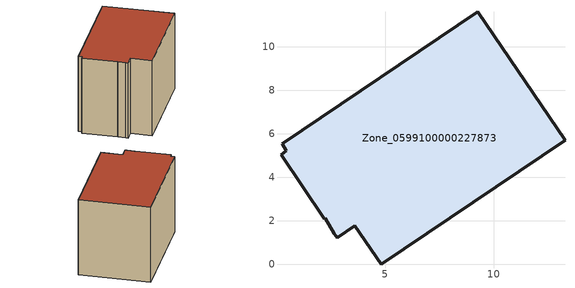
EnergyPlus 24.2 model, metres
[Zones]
Zone_0599100000227873
 floor ground (C_G): 4.83,0 3.62,1.79 2.79,1.23 2.67,1.42 2.26,2.12 2.21,2.09 0.22,5.04 0.46,5.22 0.27,5.55 9.26,11.62 13.26,5.7 z0
 wall outside (C_F): 3.62,1.79 4.83,0 13.26,5.7 9.26,11.62 0.27,5.55 0.46,5.22 0.22,5.04 2.21,2.09 2.26,2.12 2.67,1.42 2.79,1.23 3.62,1.79 z0:8.18
 roof outside (C_R): 0.46,5.22 0.22,5.04 2.21,2.09 2.26,2.12 2.67,1.42 2.79,1.23 3.62,1.79 4.83,0 13.26,5.7 9.26,11.62 0.27,5.55 z8.18
[BUILDING]
Pand.0599100000227873: North Axis=0; Terrain=City; Loads Convergence Tolerance Value=0.04; Temperature Convergence Tolerance Value=0.4; Solar Distribution=FullExterior; Maximum Number of Warmup Days=25; Minimum Number of Warmup Days=1
[Site:Location]
Rotterdam.The.Hague.AP_ZH_NLD Design_Conditions: Latitude=51.96; Longitude=4.45; Time Zone=1; Elevation=-4.5
[SITE:GROUNDTEMPERATURE:BUILDINGSURFACE]
18, 18, 18, 18, 18, 18, 18, 18, 18, 18, 18, 18
[MATERIAL] Thermal Absorptance=0.9; Solar Absorptance=0.7; Visible Absorptance=0.7
Name | Roughness | Thickness | Conductivity | Density | Specific Heat
G.TC.1975-1991 | MediumSmooth | 0.15 | 0.288461 | 540 | 1210
F.TC.1975-1991 | Rough | 0.3 | 0.230769 | 1920 | 840
R.TC.1975-1991 | MediumRough | 0.2 | 0.153846 | 1500 | 1000
[CONSTRUCTION]
C_G: G.TC.1975-1991
C_F: F.TC.1975-1991
C_R: R.TC.1975-1991
[ZONE]
Zone_0599100000227873: Type=1; Multiplier=1; Ceiling Height=Autocalculate; Volume=Autocalculate; Floor Area=autocalculate; Part of Total Floor Area=Yes
[ZONEINFILTRATION:DESIGNFLOWRATE]
Infil_Zone_0599100000227873: Zone or ZoneList or Space or SpaceList=Zone_0599100000227873; Schedule=AlwaysOn; Design Flow Rate Calculation Method=Flow/Area; Flow Rate per Floor Area=0.003; Constant Term Coefficient=1; Temperature Term Coefficient=0; Velocity Term Coefficient=0; Velocity Squared Term Coefficient=0
[HVACTEMPLATE:ZONE:IDEALLOADSAIRSYSTEM]
Zone_0599100000227873: Maximum Heating Supply Air Temperature=50; Minimum Cooling Supply Air Temperature=13; Maximum Heating Supply Air Humidity Ratio=0.0156; Minimum Cooling Supply Air Humidity Ratio=0.0077; Heating Limit=NoLimit; Cooling Limit=NoLimit; Dehumidification Control Type=ConstantSensibleHeatRatio; Cooling Sensible Heat Ratio=0.7; Dehumidification Setpoint=60; Humidification Control Type=None; Humidification Setpoint=30; Outdoor Air Method=None; Outdoor Air Flow Rate per Person=0.00944; Outdoor Air Flow Rate per Zone Floor Area=0; Outdoor Air Flow Rate per Zone=0; Demand Controlled Ventilation Type=None; Outdoor Air Economizer Type=NoEconomizer; Heat Recovery Type=None; Sensible Heat Recovery Effectiveness=0.7; Latent Heat Recovery Effectiveness=0.65
[ZONECONTROL:THERMOSTAT]
ThermostatControl_Zone_0599100000227873: Zone or ZoneList=Zone_0599100000227873; Control Type Schedule=DualSetpointControlType; Control 1=Thermostat_Zone_0599100000227873; Temperature Difference Between Cutout And Setpoint=0
[THERMOSTATSETPOINT:DUALSETPOINT]
Thermostat_Zone_0599100000227873: Heating Setpoint Temperature Schedule=HeatingSetpoint_Zone_0599100000227873; Cooling Setpoint Temperature Schedule=CoolingSetpoint_Zone_0599100000227873
[SCHEDULE:COMPACT]
HeatingSetpoint_Zone_0599100000227873: Through: 12/31, For: AllDays, Until: 24:00, 21
CoolingSetpoint_Zone_0599100000227873: Through: 12/31, For: AllDays, Until: 24:00, 24
DualSetpointControlType: Through: 12/31, For: AllDays, Until: 24:00, 4
AlwaysOn: Through: 12/31, For: AllDays, Until: 24:00, 1
